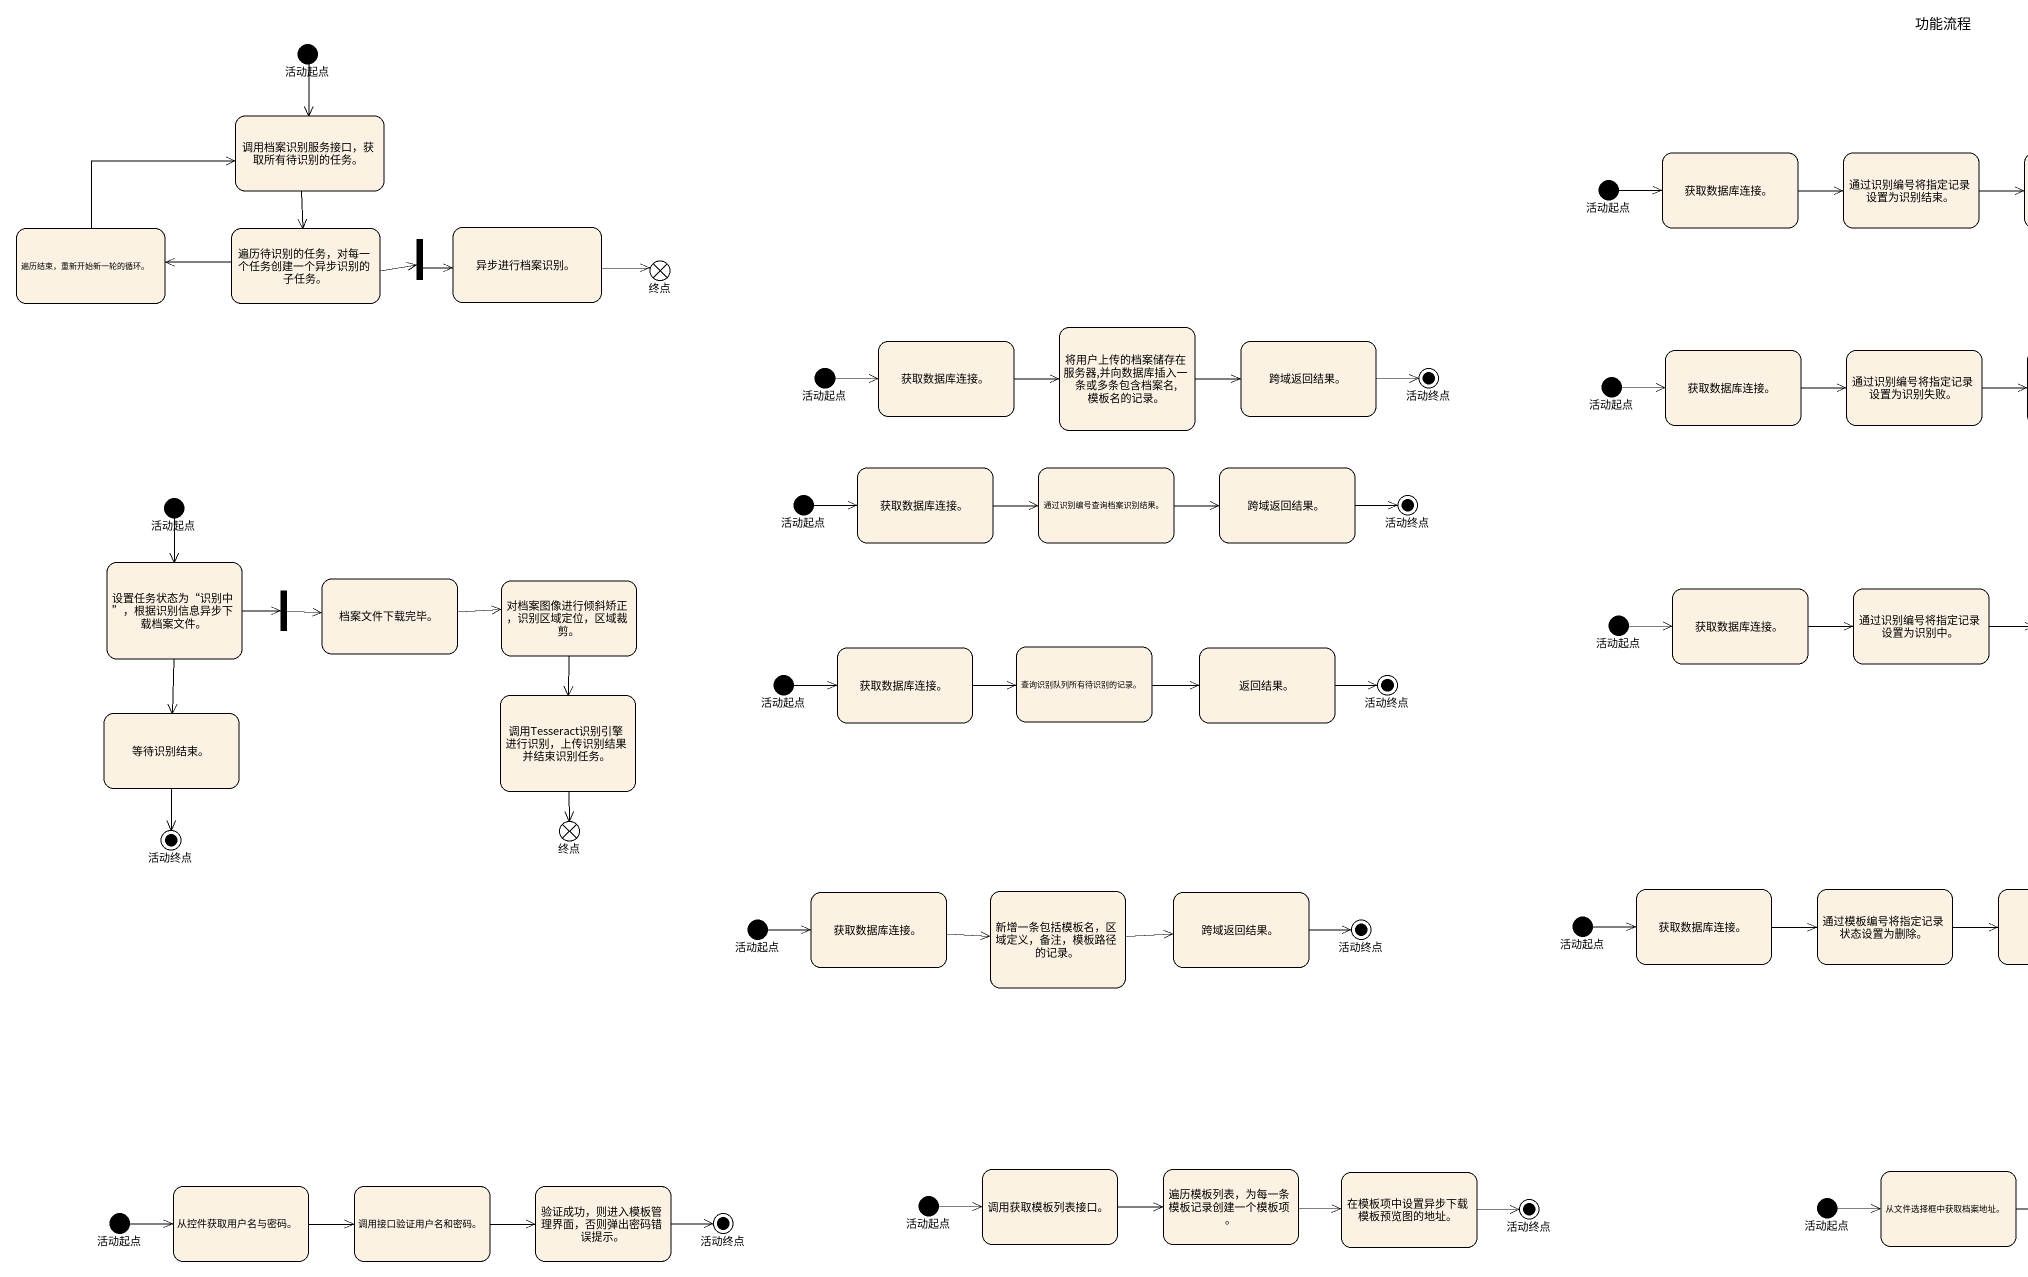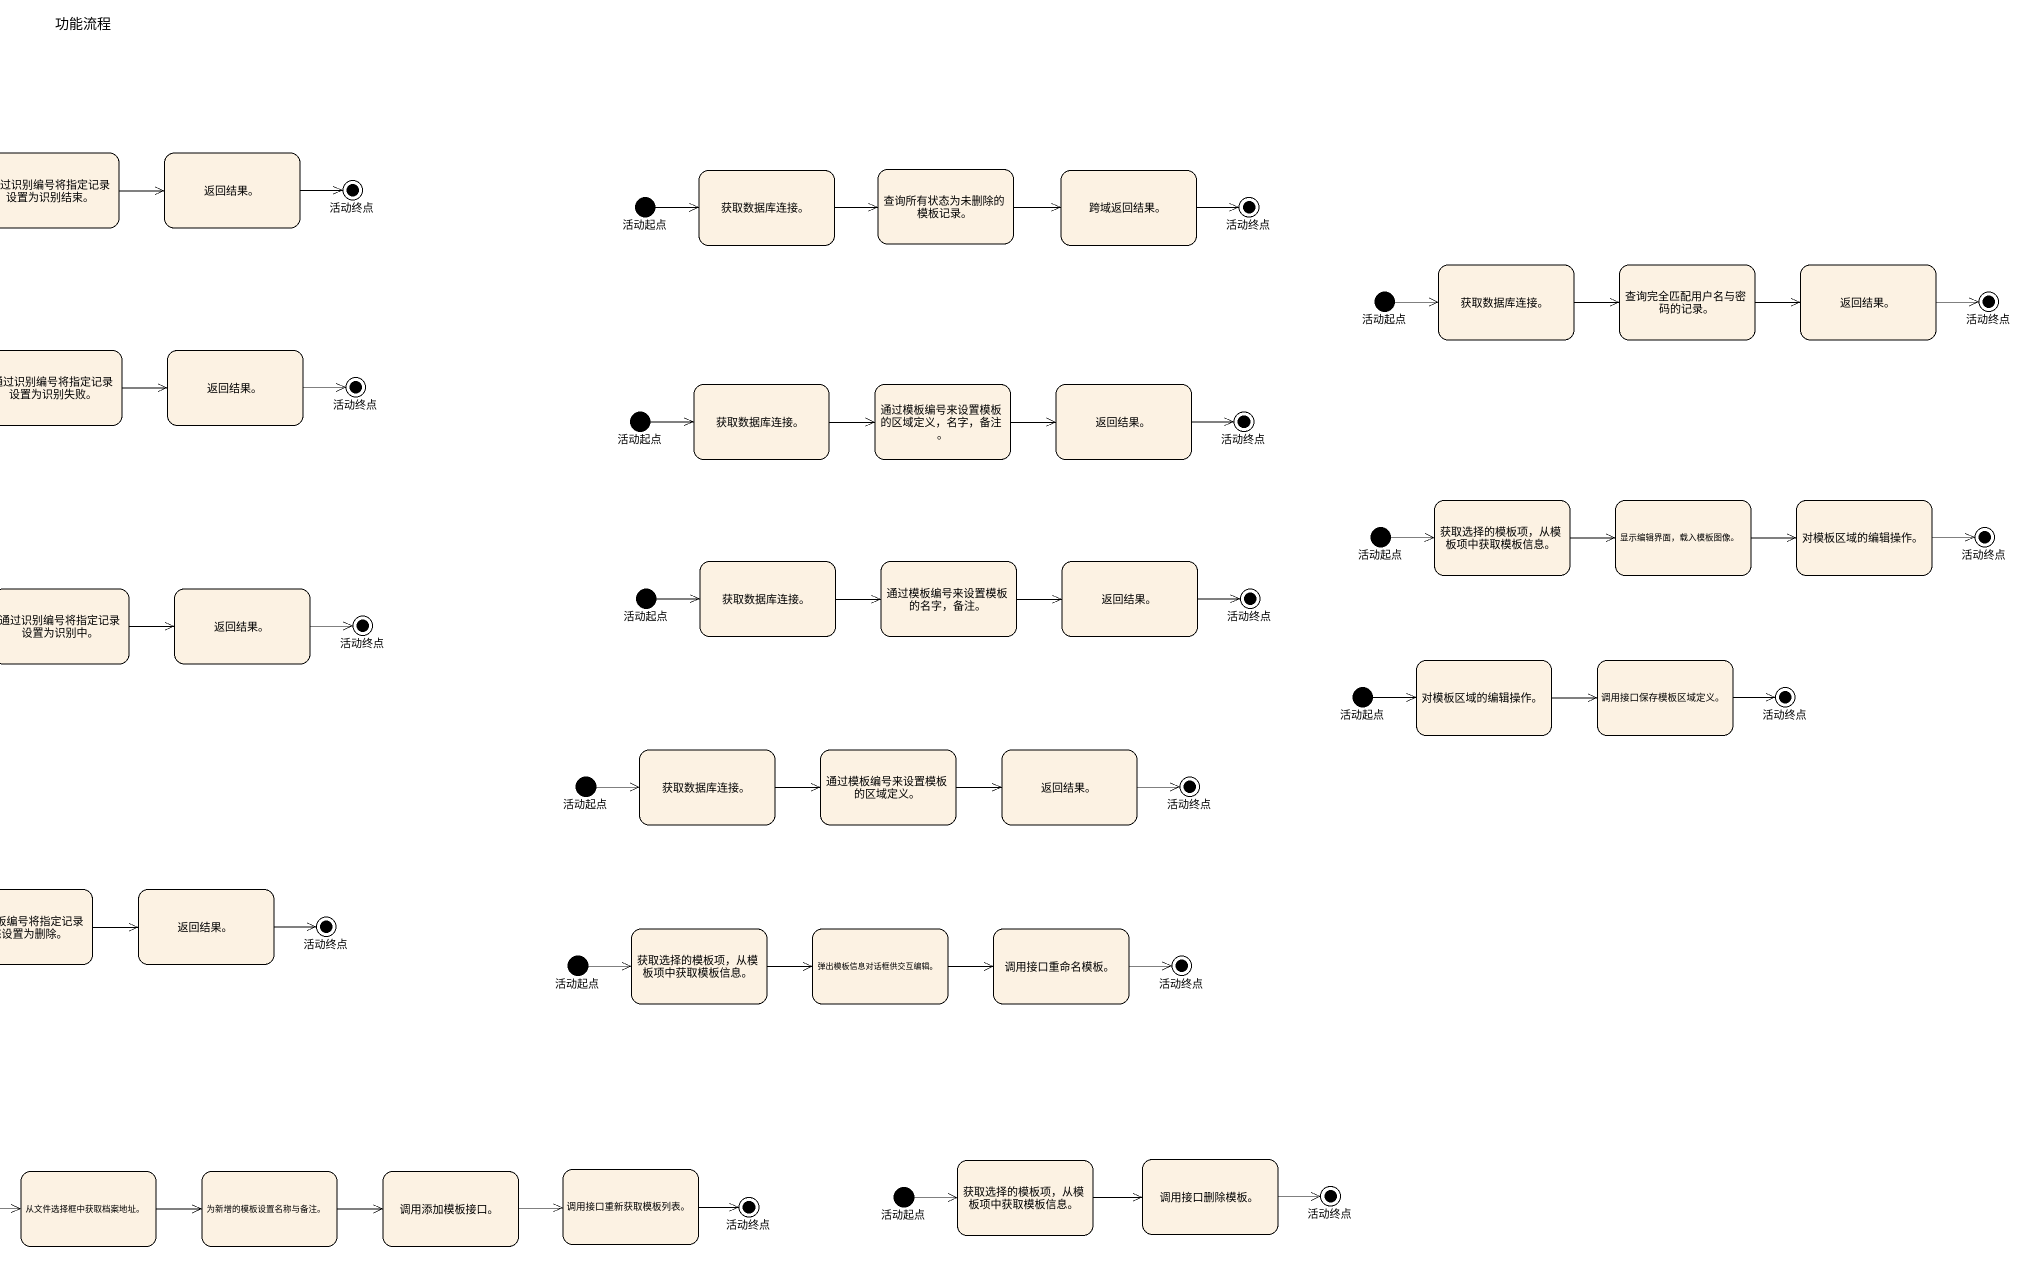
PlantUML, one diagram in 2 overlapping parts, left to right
@startuml
title 功能流程
hide empty description
state 活动起点 <<start>>
state "调用档案识别服务接口，获取所有待识别的任务。" as 调用档案识别服务接口_获取所有待识别的任务
state "活动起点" as 活动起点_2 <<start>>
state "获取数据库连接。" as 获取数据库连接
state "通过识别编号将指定记录设置为识别结束。" as 通过识别编号将指定记录设置为识别结束
state "返回结果。" as 返回结果
state 活动终点 <<end>>
state "获取数据库连接。" as 获取数据库连接_2
state "查询所有状态为未删除的模板记录。" as 查询所有状态为未删除的模板记录
state "跨域返回结果。" as 跨域返回结果
state "遍历结束，重新开始新一轮的循环。" as 遍历结束_重新开始新一轮的循环
state "遍历待识别的任务，对每一个任务创建一个异步识别的子任务。" as 遍历待识别的任务_对每一个任务创建一个异步识别的子任务
state "异步进行档案识别。" as 异步进行档案识别
state "活动起点" as 活动起点_3 <<start>>
state "活动终点" as 活动终点_2 <<end>>
state fork1 <<fork>>
state 终点 <<end>>
state "获取数据库连接。" as 获取数据库连接_3
state "查询完全匹配用户名与密码的记录。" as 查询完全匹配用户名与密码的记录
state "返回结果。" as 返回结果_2
state "活动起点" as 活动起点_4 <<start>>
state "活动终点" as 活动终点_3 <<end>>
state "活动起点" as 活动起点_5 <<start>>
state "获取数据库连接。" as 获取数据库连接_4
state "将用户上传的档案储存在服务器,并向数据库插入一条或多条包含档案名,模板名的记录。" as 将用户上传的档案储存在服务器
state "跨域返回结果。" as 跨域返回结果_2
state "活动终点" as 活动终点_4 <<end>>
state "获取数据库连接。" as 获取数据库连接_5
state "通过识别编号将指定记录设置为识别失败。" as 通过识别编号将指定记录设置为识别失败
state "返回结果。" as 返回结果_3
state "活动起点" as 活动起点_6 <<start>>
state "活动终点" as 活动终点_5 <<end>>
state "活动起点" as 活动起点_7 <<start>>
state "获取数据库连接。" as 获取数据库连接_6
state "通过模板编号来设置模板的区域定义，名字，备注。" as 通过模板编号来设置模板的区域定义_名字_备注
state "返回结果。" as 返回结果_4
state "活动终点" as 活动终点_6 <<end>>
state "活动起点" as 活动起点_8 <<start>>
state "活动起点" as 活动起点_9 <<start>>
state "获取数据库连接。" as 获取数据库连接_7
state "通过识别编号查询档案识别结果。" as 通过识别编号查询档案识别结果
state "跨域返回结果。" as 跨域返回结果_3
state "活动终点" as 活动终点_7 <<end>>
state "获取选择的模板项，从模板项中获取模板信息。" as 获取选择的模板项_从模板项中获取模板信息
state "显示编辑界面，载入模板图像。" as 显示编辑界面_载入模板图像
state "对模板区域的编辑操作。" as 对模板区域的编辑操作
state "活动起点" as 活动起点_10 <<start>>
state "活动终点" as 活动终点_8 <<end>>
state "设置任务状态为“识别中”，根据识别信息异步下载档案文件。" as 设置任务状态为_识别中_根据识别信息异步下载档案文件
state fork2 <<fork>>
state "档案文件下载完毕。" as 档案文件下载完毕
state "对档案图像进行倾斜矫正，识别区域定位，区域裁剪。" as 对档案图像进行倾斜矫正_识别区域定位_区域裁剪
state "获取数据库连接。" as 获取数据库连接_8
state "通过识别编号将指定记录设置为识别中。" as 通过识别编号将指定记录设置为识别中
state "返回结果。" as 返回结果_5
state "活动起点" as 活动起点_11 <<start>>
state "获取数据库连接。" as 获取数据库连接_9
state "通过模板编号来设置模板的名字，备注。" as 通过模板编号来设置模板的名字_备注
state "返回结果。" as 返回结果_6
state "活动终点" as 活动终点_9 <<end>>
state "活动起点" as 活动起点_12 <<start>>
state "活动终点" as 活动终点_10 <<end>>
state "活动起点" as 活动起点_13 <<start>>
state "获取数据库连接。" as 获取数据库连接_10
state "查询识别队列所有待识别的记录。" as 查询识别队列所有待识别的记录
state "返回结果。" as 返回结果_7
state "活动终点" as 活动终点_11 <<end>>
state "对模板区域的编辑操作。" as 对模板区域的编辑操作_2
state "调用接口保存模板区域定义。" as 调用接口保存模板区域定义
state "等待识别结束。" as 等待识别结束
state "调用Tesseract识别引擎进行识别，上传识别结果并结束识别任务。" as 调用Tesseract识别引擎进行识别
state "活动起点" as 活动起点_14 <<start>>
state "活动终点" as 活动终点_12 <<end>>
state "活动起点" as 活动起点_15 <<start>>
state "获取数据库连接。" as 获取数据库连接_11
state "通过模板编号来设置模板的区域定义。" as 通过模板编号来设置模板的区域定义
state "返回结果。" as 返回结果_8
state "活动终点" as 活动终点_13 <<end>>
state "终点" as 终点_2 <<end>>
state "活动终点" as 活动终点_14 <<end>>
state "获取数据库连接。" as 获取数据库连接_12
state "新增一条包括模板名，区域定义，备注，模板路径的记录。" as 新增一条包括模板名_区域定义_备注_模板路径的记录
state "跨域返回结果。" as 跨域返回结果_4
state "获取数据库连接。" as 获取数据库连接_13
state "通过模板编号将指定记录状态设置为删除。" as 通过模板编号将指定记录状态设置为删除
state "返回结果。" as 返回结果_9
state "活动起点" as 活动起点_16 <<start>>
state "活动终点" as 活动终点_15 <<end>>
state "活动起点" as 活动起点_17 <<start>>
state "活动终点" as 活动终点_16 <<end>>
state "活动起点" as 活动起点_18 <<start>>
state "获取选择的模板项，从模板项中获取模板信息。" as 获取选择的模板项_从模板项中获取模板信息_2
state "弹出模板信息对话框供交互编辑。" as 弹出模板信息对话框供交互编辑
state "调用接口重命名模板。" as 调用接口重命名模板
state "活动终点" as 活动终点_17 <<end>>
state "调用获取模板列表接口。" as 调用获取模板列表接口
state "遍历模板列表，为每一条模板记录创建一个模板项。" as 遍历模板列表_为每一条模板记录创建一个模板项
state "在模板项中设置异步下载模板预览图的地址。" as 在模板项中设置异步下载模板预览图的地址
state "从文件选择框中获取档案地址。" as 从文件选择框中获取档案地址
state "为新增的模板设置名称与备注。" as 为新增的模板设置名称与备注
state "调用添加模板接口。" as 调用添加模板接口
state "调用接口重新获取模板列表。" as 调用接口重新获取模板列表
state "获取选择的模板项，从模板项中获取模板信息。" as 获取选择的模板项_从模板项中获取模板信息_3
state "调用接口删除模板。" as 调用接口删除模板
state "活动起点" as 活动起点_19 <<start>>
state "从控件获取用户名与密码。" as 从控件获取用户名与密码
state "调用接口验证用户名和密码。" as 调用接口验证用户名和密码
state "验证成功，则进入模板管理界面，否则弹出密码错误提示。" as 验证成功_则进入模板管理界面_否则弹出密码错误提示
state "活动终点" as 活动终点_18 <<end>>
state "活动起点" as 活动起点_20 <<start>>
state "活动终点" as 活动终点_19 <<end>>
state "活动起点" as 活动起点_21 <<start>>
state "活动终点" as 活动终点_20 <<end>>
state "活动起点" as 活动起点_22 <<start>>
state "活动终点" as 活动终点_21 <<end>>
活动起点 --> 调用档案识别服务接口_获取所有待识别的任务
调用档案识别服务接口_获取所有待识别的任务 --> 遍历待识别的任务_对每一个任务创建一个异步识别的子任务
活动起点_2 -right-> 获取数据库连接
获取数据库连接 -right-> 通过识别编号将指定记录设置为识别结束
通过识别编号将指定记录设置为识别结束 -right-> 返回结果
返回结果 -right-> 活动终点
获取数据库连接_2 -right-> 查询所有状态为未删除的模板记录
查询所有状态为未删除的模板记录 -right-> 跨域返回结果
跨域返回结果 -right-> 活动终点_2
遍历结束_重新开始新一轮的循环 -right-> 调用档案识别服务接口_获取所有待识别的任务
遍历待识别的任务_对每一个任务创建一个异步识别的子任务 -left-> 遍历结束_重新开始新一轮的循环
遍历待识别的任务_对每一个任务创建一个异步识别的子任务 -right-> fork1
异步进行档案识别 -right-> 终点
活动起点_3 -right-> 获取数据库连接_2
fork1 -right-> 异步进行档案识别
获取数据库连接_3 -right-> 查询完全匹配用户名与密码的记录
查询完全匹配用户名与密码的记录 -right-> 返回结果_2
返回结果_2 -right-> 活动终点_3
活动起点_4 -right-> 获取数据库连接_3
活动起点_5 -right-> 获取数据库连接_4
获取数据库连接_4 -right-> 将用户上传的档案储存在服务器
将用户上传的档案储存在服务器 -right-> 跨域返回结果_2
跨域返回结果_2 -right-> 活动终点_4
获取数据库连接_5 -right-> 通过识别编号将指定记录设置为识别失败
通过识别编号将指定记录设置为识别失败 -right-> 返回结果_3
返回结果_3 -right-> 活动终点_5
活动起点_6 -right-> 获取数据库连接_5
活动起点_7 -right-> 获取数据库连接_6
获取数据库连接_6 -right-> 通过模板编号来设置模板的区域定义_名字_备注
通过模板编号来设置模板的区域定义_名字_备注 -right-> 返回结果_4
返回结果_4 -right-> 活动终点_6
活动起点_8 --> 设置任务状态为_识别中_根据识别信息异步下载档案文件
活动起点_9 -right-> 获取数据库连接_7
获取数据库连接_7 -right-> 通过识别编号查询档案识别结果
通过识别编号查询档案识别结果 -right-> 跨域返回结果_3
跨域返回结果_3 -right-> 活动终点_7
获取选择的模板项_从模板项中获取模板信息 -right-> 显示编辑界面_载入模板图像
显示编辑界面_载入模板图像 -right-> 对模板区域的编辑操作
对模板区域的编辑操作 -right-> 活动终点_8
活动起点_10 -right-> 获取选择的模板项_从模板项中获取模板信息
设置任务状态为_识别中_根据识别信息异步下载档案文件 -right-> fork2
设置任务状态为_识别中_根据识别信息异步下载档案文件 --> 等待识别结束
fork2 -right-> 档案文件下载完毕
档案文件下载完毕 -right-> 对档案图像进行倾斜矫正_识别区域定位_区域裁剪
对档案图像进行倾斜矫正_识别区域定位_区域裁剪 --> 调用Tesseract识别引擎进行识别
获取数据库连接_8 -right-> 通过识别编号将指定记录设置为识别中
通过识别编号将指定记录设置为识别中 -right-> 返回结果_5
返回结果_5 -right-> 活动终点_10
活动起点_11 -right-> 获取数据库连接_9
获取数据库连接_9 -right-> 通过模板编号来设置模板的名字_备注
通过模板编号来设置模板的名字_备注 -right-> 返回结果_6
返回结果_6 -right-> 活动终点_9
活动起点_12 -right-> 获取数据库连接_8
活动起点_13 -right-> 获取数据库连接_10
获取数据库连接_10 -right-> 查询识别队列所有待识别的记录
查询识别队列所有待识别的记录 -right-> 返回结果_7
返回结果_7 -right-> 活动终点_11
对模板区域的编辑操作_2 -right-> 调用接口保存模板区域定义
调用接口保存模板区域定义 -right-> 活动终点_12
等待识别结束 --> 活动终点_14
调用Tesseract识别引擎进行识别 --> 终点_2
活动起点_14 -right-> 对模板区域的编辑操作_2
活动起点_15 -right-> 获取数据库连接_11
获取数据库连接_11 -right-> 通过模板编号来设置模板的区域定义
通过模板编号来设置模板的区域定义 -right-> 返回结果_8
返回结果_8 -right-> 活动终点_13
获取数据库连接_12 -right-> 新增一条包括模板名_区域定义_备注_模板路径的记录
新增一条包括模板名_区域定义_备注_模板路径的记录 -right-> 跨域返回结果_4
跨域返回结果_4 -right-> 活动终点_15
获取数据库连接_13 -right-> 通过模板编号将指定记录状态设置为删除
通过模板编号将指定记录状态设置为删除 -right-> 返回结果_9
返回结果_9 -right-> 活动终点_16
活动起点_16 -right-> 获取数据库连接_12
活动起点_17 -right-> 获取数据库连接_13
活动起点_18 -right-> 获取选择的模板项_从模板项中获取模板信息_2
获取选择的模板项_从模板项中获取模板信息_2 -right-> 弹出模板信息对话框供交互编辑
弹出模板信息对话框供交互编辑 -right-> 调用接口重命名模板
调用接口重命名模板 -right-> 活动终点_17
调用获取模板列表接口 -right-> 遍历模板列表_为每一条模板记录创建一个模板项
遍历模板列表_为每一条模板记录创建一个模板项 -right-> 在模板项中设置异步下载模板预览图的地址
在模板项中设置异步下载模板预览图的地址 -right-> 活动终点_19
从文件选择框中获取档案地址 -right-> 为新增的模板设置名称与备注
为新增的模板设置名称与备注 -right-> 调用添加模板接口
调用添加模板接口 -right-> 调用接口重新获取模板列表
调用接口重新获取模板列表 -right-> 活动终点_20
获取选择的模板项_从模板项中获取模板信息_3 -right-> 调用接口删除模板
调用接口删除模板 -right-> 活动终点_21
活动起点_19 -right-> 从控件获取用户名与密码
从控件获取用户名与密码 -right-> 调用接口验证用户名和密码
调用接口验证用户名和密码 -right-> 验证成功_则进入模板管理界面_否则弹出密码错误提示
验证成功_则进入模板管理界面_否则弹出密码错误提示 -right-> 活动终点_18
活动起点_20 -right-> 调用获取模板列表接口
活动起点_21 -right-> 从文件选择框中获取档案地址
活动起点_22 -right-> 获取选择的模板项_从模板项中获取模板信息_3
@enduml
